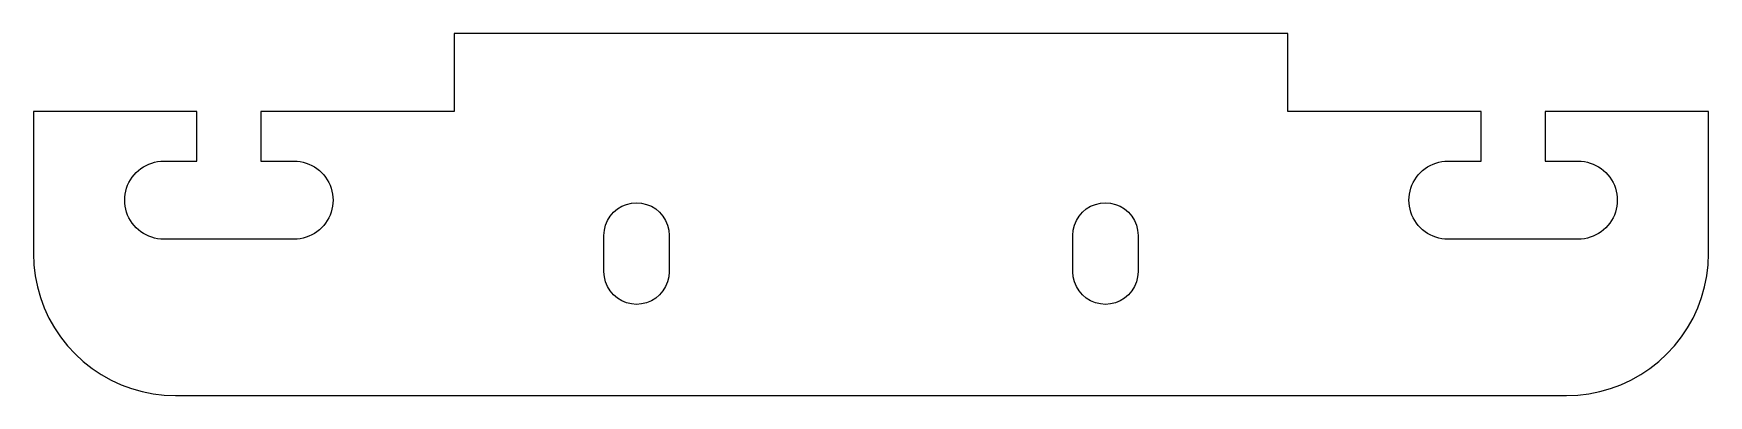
# Model space of a CAD drawing. Header units: metres. Extents: x -32.1 to 32.1, y -10.9 to 3.
import ezdxf

# ---------------------------------------------------------------- set-up
doc = ezdxf.new("R2010")
doc.units = ezdxf.units.M

msp = doc.modelspace()

# ---------------------------------------------------------------- linework, layer by layer
for p, q in [((16, 3), (-16, 3)), ((-16, 3), (-16, 0)), ((16, 0), (16, 3)), ((-25.875, 0), (-32.15, 0)), ((-32.15, 0), (-32.15, -5.45)), ((-25.875, -1.9), (-25.875, 0)), ((-16, 0), (-23.425, 0)), ((-23.425, 0), (-23.425, -1.9)), ((23.425, 0), (16, 0)), ((23.425, -1.9), (23.425, 0)), ((32.15, 0), (25.875, 0)), ((25.875, 0), (25.875, -1.9)), ((32.15, -5.45), (32.15, 0)), ((-27.5002, -1.94144), (-27.3846, -1.91846)), ((-27.3846, -1.91846), (-27.2677, -1.90462)), ((-27.2677, -1.90462), (-27.15, -1.9)), ((-27.15, -1.9), (-25.875, -1.9)), ((-23.425, -1.9), (-22.15, -1.9)), ((-22.15, -1.9), (-22.0323, -1.90462)), ((-22.0323, -1.90462), (-21.9153, -1.91846)), ((-21.9153, -1.91846), (-21.7998, -1.94144)), ((21.7998, -1.94144), (21.9153, -1.91846)), ((21.9153, -1.91846), (22.0323, -1.90462)), ((22.0323, -1.90462), (22.15, -1.9)), ((22.15, -1.9), (23.425, -1.9)), ((25.875, -1.9), (27.15, -1.9)), ((27.15, -1.9), (27.2677, -1.90462)), ((27.2677, -1.90462), (27.3846, -1.91846)), ((27.3846, -1.91846), (27.5002, -1.94144)), ((-28.4289, -2.61624), (-28.3635, -2.51831)), ((-28.3635, -2.51831), (-28.2906, -2.42583)), ((-28.2906, -2.42583), (-28.2106, -2.33933)), ((-28.2106, -2.33933), (-28.1242, -2.25939)), ((-28.1242, -2.25939), (-28.0317, -2.18647)), ((-28.0317, -2.18647), (-27.9337, -2.12104)), ((-27.9337, -2.12104), (-27.831, -2.06348)), ((-27.831, -2.06348), (-27.724, -2.01418)), ((-27.724, -2.01418), (-27.6135, -1.97341)), ((-27.6135, -1.97341), (-27.5002, -1.94144)), ((-21.7998, -1.94144), (-21.6865, -1.97341)), ((-21.6865, -1.97341), (-21.576, -2.01418)), ((-21.576, -2.01418), (-21.469, -2.06348)), ((-21.469, -2.06348), (-21.3663, -2.12104)), ((-21.3663, -2.12104), (-21.2683, -2.18647)), ((-21.2683, -2.18647), (-21.1758, -2.25939)), ((-21.1758, -2.25939), (-21.0893, -2.33933)), ((-21.0893, -2.33933), (-21.0094, -2.42583)), ((-21.0094, -2.42583), (-20.9365, -2.51831)), ((-20.9365, -2.51831), (-20.871, -2.61624)), ((20.871, -2.61624), (20.9365, -2.51831)), ((20.9365, -2.51831), (21.0094, -2.42583)), ((21.0094, -2.42583), (21.0893, -2.33933)), ((21.0893, -2.33933), (21.1758, -2.25939)), ((21.1758, -2.25939), (21.2683, -2.18647)), ((21.2683, -2.18647), (21.3663, -2.12104)), ((21.3663, -2.12104), (21.469, -2.06348)), ((21.469, -2.06348), (21.576, -2.01418)), ((21.576, -2.01418), (21.6865, -1.97341)), ((21.6865, -1.97341), (21.7998, -1.94144)), ((27.5002, -1.94144), (27.6135, -1.97341)), ((27.6135, -1.97341), (27.724, -2.01418)), ((27.724, -2.01418), (27.831, -2.06348)), ((27.831, -2.06348), (27.9337, -2.12104)), ((27.9337, -2.12104), (28.0317, -2.18647)), ((28.0317, -2.18647), (28.1242, -2.25939)), ((28.1242, -2.25939), (28.2106, -2.33933)), ((28.2106, -2.33933), (28.2906, -2.42583)), ((28.2906, -2.42583), (28.3635, -2.51831)), ((28.3635, -2.51831), (28.4289, -2.61624)), ((-28.6454, -3.28231), (-28.6315, -3.16535)), ((-28.6315, -3.16535), (-28.6085, -3.04982)), ((-28.6085, -3.04982), (-28.5766, -2.93647)), ((-28.5766, -2.93647), (-28.5358, -2.82598)), ((-28.5358, -2.82598), (-28.4865, -2.71901)), ((-28.4865, -2.71901), (-28.4289, -2.61624)), ((-20.871, -2.61624), (-20.8135, -2.71901)), ((-20.8135, -2.71901), (-20.7642, -2.82598)), ((-20.7642, -2.82598), (-20.7234, -2.93647)), ((-20.7234, -2.93647), (-20.6915, -3.04982)), ((-20.6915, -3.04982), (-20.6685, -3.16535)), ((-20.6685, -3.16535), (-20.6546, -3.28231)), ((20.6546, -3.28231), (20.6685, -3.16535)), ((20.6685, -3.16535), (20.6915, -3.04982)), ((20.6915, -3.04982), (20.7234, -2.93647)), ((20.7234, -2.93647), (20.7642, -2.82598)), ((20.7642, -2.82598), (20.8135, -2.71901)), ((20.8135, -2.71901), (20.871, -2.61624)), ((28.4289, -2.61624), (28.4865, -2.71901)), ((28.4865, -2.71901), (28.5358, -2.82598)), ((28.5358, -2.82598), (28.5766, -2.93647)), ((28.5766, -2.93647), (28.6085, -3.04982)), ((28.6085, -3.04982), (28.6315, -3.16535)), ((28.6315, -3.16535), (28.6454, -3.28231)), ((-28.65, -3.4), (-28.6454, -3.28231)), ((-28.6454, -3.51769), (-28.65, -3.4)), ((-28.6315, -3.63465), (-28.6454, -3.51769)), ((-28.6085, -3.75017), (-28.6315, -3.63465)), ((-28.5766, -3.86353), (-28.6085, -3.75017)), ((-20.6915, -3.75017), (-20.7234, -3.86353)), ((-20.6685, -3.63465), (-20.6915, -3.75017)), ((-20.6546, -3.51769), (-20.6685, -3.63465)), ((-20.6546, -3.28231), (-20.65, -3.4)), ((-20.65, -3.4), (-20.6546, -3.51769)), ((-9.88388, -3.86612), (-9.73473, -3.73874)), ((-9.73473, -3.73874), (-9.56747, -3.63625)), ((-9.56747, -3.63625), (-9.38626, -3.56119)), ((-9.38626, -3.56119), (-9.19554, -3.5154)), ((-9.19554, -3.5154), (-9, -3.5)), ((-9, -3.5), (-8.80444, -3.5154)), ((-8.80444, -3.5154), (-8.61372, -3.56119)), ((-8.61372, -3.56119), (-8.43251, -3.63625)), ((-8.43251, -3.63625), (-8.26526, -3.73874)), ((-8.26526, -3.73874), (-8.1161, -3.86612)), ((8.1161, -3.86612), (8.26526, -3.73874)), ((8.26526, -3.73874), (8.43251, -3.63625)), ((8.43251, -3.63625), (8.61372, -3.56119)), ((8.61372, -3.56119), (8.80444, -3.5154)), ((8.80444, -3.5154), (9, -3.5)), ((9, -3.5), (9.19554, -3.5154)), ((9.19554, -3.5154), (9.38626, -3.56119)), ((9.38626, -3.56119), (9.56747, -3.63625)), ((9.56747, -3.63625), (9.73473, -3.73874)), ((9.73473, -3.73874), (9.88388, -3.86612)), ((20.65, -3.4), (20.6546, -3.28231)), ((20.6546, -3.51769), (20.65, -3.4)), ((20.6685, -3.63465), (20.6546, -3.51769)), ((20.6915, -3.75017), (20.6685, -3.63465)), ((20.7234, -3.86353), (20.6915, -3.75017)), ((28.6085, -3.75017), (28.5766, -3.86353)), ((28.6315, -3.63465), (28.6085, -3.75017)), ((28.6454, -3.51769), (28.6315, -3.63465)), ((28.6454, -3.28231), (28.65, -3.4)), ((28.65, -3.4), (28.6454, -3.51769)), ((-28.5358, -3.97402), (-28.5766, -3.86353)), ((-28.4865, -4.08098), (-28.5358, -3.97402)), ((-28.4289, -4.18375), (-28.4865, -4.08098)), ((-28.3635, -4.28168), (-28.4289, -4.18375)), ((-28.2906, -4.37416), (-28.3635, -4.28168)), ((-28.2106, -4.46065), (-28.2906, -4.37416)), ((-28.1242, -4.54061), (-28.2106, -4.46065)), ((-21.0893, -4.46065), (-21.1758, -4.54061)), ((-21.0094, -4.37416), (-21.0893, -4.46065)), ((-20.9365, -4.28168), (-21.0094, -4.37416)), ((-20.871, -4.18375), (-20.9365, -4.28168)), ((-20.8135, -4.08098), (-20.871, -4.18375)), ((-20.7642, -3.97402), (-20.8135, -4.08098)), ((-20.7234, -3.86353), (-20.7642, -3.97402)), ((-10.2346, -4.55446), (-10.1888, -4.36374)), ((-10.1888, -4.36374), (-10.1138, -4.18251)), ((-10.1138, -4.18251), (-10.0113, -4.01528)), ((-10.0113, -4.01528), (-9.88388, -3.86612)), ((-8.1161, -3.86612), (-7.98872, -4.01528)), ((-7.98872, -4.01528), (-7.88623, -4.18251)), ((-7.88623, -4.18251), (-7.81117, -4.36374)), ((-7.81117, -4.36374), (-7.76538, -4.55446)), ((7.76538, -4.55446), (7.81117, -4.36374)), ((7.81117, -4.36374), (7.88623, -4.18251)), ((7.88623, -4.18251), (7.98872, -4.01528)), ((7.98872, -4.01528), (8.1161, -3.86612)), ((9.88388, -3.86612), (10.0113, -4.01528)), ((10.0113, -4.01528), (10.1138, -4.18251)), ((10.1138, -4.18251), (10.1888, -4.36374)), ((10.1888, -4.36374), (10.2346, -4.55446)), ((20.7642, -3.97402), (20.7234, -3.86353)), ((20.8135, -4.08098), (20.7642, -3.97402)), ((20.871, -4.18375), (20.8135, -4.08098)), ((20.9365, -4.28168), (20.871, -4.18375)), ((21.0094, -4.37416), (20.9365, -4.28168)), ((21.0893, -4.46065), (21.0094, -4.37416)), ((21.1758, -4.54061), (21.0893, -4.46065)), ((28.2106, -4.46065), (28.1242, -4.54061)), ((28.2906, -4.37416), (28.2106, -4.46065)), ((28.3635, -4.28168), (28.2906, -4.37416)), ((28.4289, -4.18375), (28.3635, -4.28168)), ((28.4865, -4.08098), (28.4289, -4.18375)), ((28.5358, -3.97402), (28.4865, -4.08098)), ((28.5766, -3.86353), (28.5358, -3.97402)), ((-28.0317, -4.61353), (-28.1242, -4.54061)), ((-27.9337, -4.67896), (-28.0317, -4.61353)), ((-27.831, -4.7365), (-27.9337, -4.67896)), ((-27.724, -4.78582), (-27.831, -4.7365)), ((-27.6135, -4.82659), (-27.724, -4.78582)), ((-27.5002, -4.85855), (-27.6135, -4.82659)), ((-27.3846, -4.88153), (-27.5002, -4.85855)), ((-27.2677, -4.89537), (-27.3846, -4.88153)), ((-27.15, -4.9), (-27.2677, -4.89537)), ((-22.15, -4.9), (-27.15, -4.9)), ((-22.0323, -4.89537), (-22.15, -4.9)), ((-21.9153, -4.88153), (-22.0323, -4.89537)), ((-21.7998, -4.85855), (-21.9153, -4.88153)), ((-21.6865, -4.82659), (-21.7998, -4.85855)), ((-21.576, -4.78582), (-21.6865, -4.82659)), ((-21.469, -4.7365), (-21.576, -4.78582)), ((-21.3663, -4.67896), (-21.469, -4.7365)), ((-21.2683, -4.61353), (-21.3663, -4.67896)), ((-21.1758, -4.54061), (-21.2683, -4.61353)), ((-10.25, -4.75), (-10.2346, -4.55446)), ((-10.25, -6.15), (-10.25, -4.75)), ((-7.76538, -4.55446), (-7.75, -4.75)), ((-7.75, -4.75), (-7.75, -6.15)), ((7.75, -4.75), (7.76538, -4.55446)), ((7.75, -6.15), (7.75, -4.75)), ((10.2346, -4.55446), (10.25, -4.75)), ((10.25, -4.75), (10.25, -6.15)), ((21.2683, -4.61353), (21.1758, -4.54061)), ((21.3663, -4.67896), (21.2683, -4.61353)), ((21.469, -4.7365), (21.3663, -4.67896)), ((21.576, -4.78582), (21.469, -4.7365)), ((21.6865, -4.82659), (21.576, -4.78582)), ((21.7998, -4.85855), (21.6865, -4.82659)), ((21.9153, -4.88153), (21.7998, -4.85855)), ((22.0323, -4.89537), (21.9153, -4.88153)), ((22.15, -4.9), (22.0323, -4.89537)), ((27.15, -4.9), (22.15, -4.9)), ((27.2677, -4.89537), (27.15, -4.9)), ((27.3846, -4.88153), (27.2677, -4.89537)), ((27.5002, -4.85855), (27.3846, -4.88153)), ((27.6135, -4.82659), (27.5002, -4.85855)), ((27.724, -4.78582), (27.6135, -4.82659)), ((27.831, -4.7365), (27.724, -4.78582)), ((27.9337, -4.67896), (27.831, -4.7365)), ((28.0317, -4.61353), (27.9337, -4.67896)), ((28.1242, -4.54061), (28.0317, -4.61353)), ((-32.15, -5.45), (-32.1332, -5.8776)), ((32.1332, -5.8776), (32.15, -5.45)), ((-32.1332, -5.8776), (-32.0829, -6.30255)), ((-32.0829, -6.30255), (-31.9994, -6.72226)), ((-10.2346, -6.34554), (-10.25, -6.15)), ((-10.1888, -6.53626), (-10.2346, -6.34554)), ((-7.76538, -6.34554), (-7.81117, -6.53626)), ((-7.75, -6.15), (-7.76538, -6.34554)), ((7.76538, -6.34554), (7.75, -6.15)), ((7.81117, -6.53626), (7.76538, -6.34554)), ((10.2346, -6.34554), (10.1888, -6.53626)), ((10.25, -6.15), (10.2346, -6.34554)), ((31.9994, -6.72226), (32.0829, -6.30255)), ((32.0829, -6.30255), (32.1332, -5.8776)), ((-31.9994, -6.72226), (-31.8833, -7.13413)), ((-10.1138, -6.71749), (-10.1888, -6.53626)), ((-10.0113, -6.88472), (-10.1138, -6.71749)), ((-9.88388, -7.03388), (-10.0113, -6.88472)), ((-9.73473, -7.16126), (-9.88388, -7.03388)), ((-8.1161, -7.03388), (-8.26526, -7.16126)), ((-7.98872, -6.88472), (-8.1161, -7.03388)), ((-7.88623, -6.71749), (-7.98872, -6.88472)), ((-7.81117, -6.53626), (-7.88623, -6.71749)), ((7.88623, -6.71749), (7.81117, -6.53626)), ((7.98872, -6.88472), (7.88623, -6.71749)), ((8.1161, -7.03388), (7.98872, -6.88472)), ((8.26526, -7.16126), (8.1161, -7.03388)), ((9.88388, -7.03388), (9.73473, -7.16126)), ((10.0113, -6.88472), (9.88388, -7.03388)), ((10.1138, -6.71749), (10.0113, -6.88472)), ((10.1888, -6.53626), (10.1138, -6.71749)), ((31.8833, -7.13413), (31.9994, -6.72226)), ((-31.8833, -7.13413), (-31.7351, -7.53562)), ((-31.7351, -7.53562), (-31.556, -7.92424)), ((-9.56747, -7.26375), (-9.73473, -7.16126)), ((-9.38626, -7.33881), (-9.56747, -7.26375)), ((-9.19554, -7.3846), (-9.38626, -7.33881)), ((-9, -7.4), (-9.19554, -7.3846)), ((-8.80444, -7.3846), (-9, -7.4)), ((-8.61372, -7.33881), (-8.80444, -7.3846)), ((-8.43251, -7.26375), (-8.61372, -7.33881)), ((-8.26526, -7.16126), (-8.43251, -7.26375)), ((8.43251, -7.26375), (8.26526, -7.16126)), ((8.61372, -7.33881), (8.43251, -7.26375)), ((8.80444, -7.3846), (8.61372, -7.33881)), ((9, -7.4), (8.80444, -7.3846)), ((9.19554, -7.3846), (9, -7.4)), ((9.38626, -7.33881), (9.19554, -7.3846)), ((9.56747, -7.26375), (9.38626, -7.33881)), ((9.73473, -7.16126), (9.56747, -7.26375)), ((31.556, -7.92424), (31.7351, -7.53562)), ((31.7351, -7.53562), (31.8833, -7.13413)), ((-31.556, -7.92424), (-31.3469, -8.29761)), ((-31.3469, -8.29761), (-31.1091, -8.65341)), ((31.1091, -8.65341), (31.3469, -8.29761)), ((31.3469, -8.29761), (31.556, -7.92424)), ((-31.1091, -8.65341), (-30.8442, -8.98949)), ((-30.8442, -8.98949), (-30.5537, -9.30373)), ((30.5537, -9.30373), (30.8442, -8.98949)), ((30.8442, -8.98949), (31.1091, -8.65341)), ((-30.5537, -9.30373), (-30.2395, -9.59421)), ((-30.2395, -9.59421), (-29.9034, -9.85913)), ((29.9034, -9.85913), (30.2395, -9.59421)), ((30.2395, -9.59421), (30.5537, -9.30373)), ((-29.9034, -9.85913), (-29.5476, -10.0969)), ((-29.5476, -10.0969), (-29.1742, -10.306)), ((29.1742, -10.306), (29.5476, -10.0969)), ((29.5476, -10.0969), (29.9034, -9.85913)), ((-29.1742, -10.306), (-28.7856, -10.4851)), ((-28.7856, -10.4851), (-28.3841, -10.6332)), ((-28.3841, -10.6332), (-27.9723, -10.7494)), ((-27.9723, -10.7494), (-27.5526, -10.8329)), ((-27.5526, -10.8329), (-27.1276, -10.8832)), ((-27.1276, -10.8832), (-26.7, -10.9)), ((-26.7, -10.9), (26.7, -10.9)), ((26.7, -10.9), (27.1276, -10.8832)), ((27.1276, -10.8832), (27.5526, -10.8329)), ((27.5526, -10.8329), (27.9723, -10.7494)), ((27.9723, -10.7494), (28.3841, -10.6332)), ((28.3841, -10.6332), (28.7856, -10.4851)), ((28.7856, -10.4851), (29.1742, -10.306))]:
    msp.add_line(p, q)

doc.saveas('drawing.dxf')
